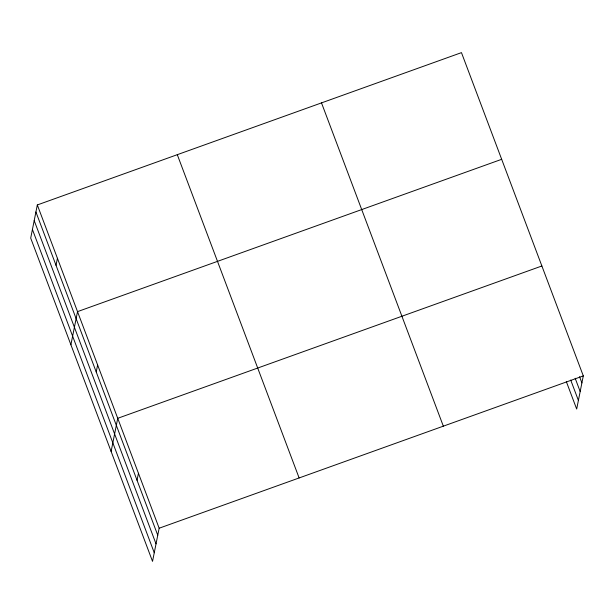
<?xml version="1.0" encoding="UTF-8"?>
<svg xmlns="http://www.w3.org/2000/svg" width="614" height="614" viewBox="0 0 614 614"><rect width="100%" height="100%" fill="white"/><g stroke="black" fill="none" stroke-linecap="round" stroke-linejoin="round"><path stroke-width="0.92" d="M37.324 204.946L30.7 238.102L152.533 561.373L159.156 528.217L37.324 204.946L461.467 52.627L583.3 375.898L576.676 409.054L566.323 381.578M56.027 265.309L57.424 258.287M70.902 344.776L77.525 311.628L501.676 159.31M96.229 371.984L97.634 364.962M111.111 451.459L117.734 418.303L541.878 265.985M137.037 480.286L138.442 473.264M159.156 528.217L583.3 375.898M579.562 376.72L581.895 382.921M575.164 378.247L580.176 391.548M570.713 380.043L578.396 400.435M321.506 102.891L443.331 426.162M177.292 154.682L299.125 477.953M35.919 211.968L157.752 535.239M34.2 220.587L156.025 543.866M32.427 229.475L154.252 552.754"/></g></svg>
